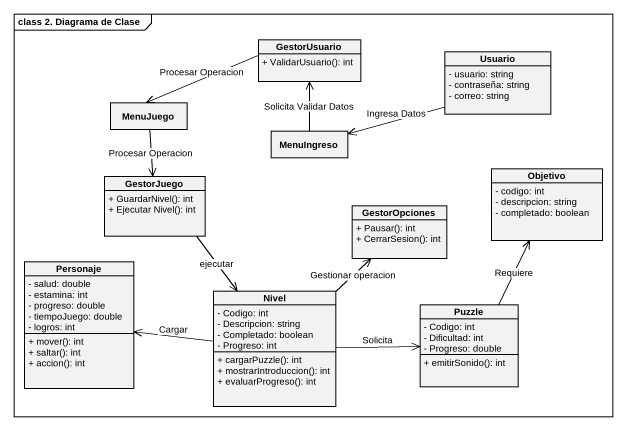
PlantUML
@startuml
mainframe class 2. Diagrama de Clase
hide circle
hide empty members
skinparam classAttributeIconSize 0
class GestorUsuario {
  + ValidarUsuario(): int
}
class Usuario {
  - usuario: string
  - contraseña: string
  - correo: string
}
class MenuJuego
class MenuIngreso
class GestorJuego {
  + GuardarNivel(): int
  + Ejecutar Nivel(): int
}
class Objetivo {
  - codigo: int
  - descripcion: string
  - completado: boolean
}
class GestorOpciones {
  + Pausar(): int
  + CerrarSesion(): int
}
class Personaje {
  - salud: double
  - estamina: int
  - progreso: double
  - tiempoJuego: double
  - logros: int
  + mover(): int
  + saltar(): int
  + accion(): int
}
class Nivel {
  - Codigo: int
  - Descripcion: string
  - Completado: boolean
  - Progreso: int
  + cargarPuzzle(): int
  + mostrarIntroduccion(): int
  + evaluarProgreso(): int
}
class Puzzle {
  - Codigo: int
  - Dificultad: int
  - Progreso: double
  + emitirSonido(): int
}
Usuario -left-> MenuIngreso : Ingresa Datos
MenuJuego <-right- GestorUsuario : Procesar Operacion
MenuJuego --> GestorJuego : Procesar Operacion
MenuIngreso -up-> GestorUsuario : Solicita Validar Datos
GestorJuego --> Nivel : ejecutar
Nivel -up-> GestorOpciones : Gestionar operacion
Nivel -left-> Personaje : Cargar
Nivel -right-> Puzzle : Solicita
Puzzle -up-> Objetivo : Requiere
@enduml
